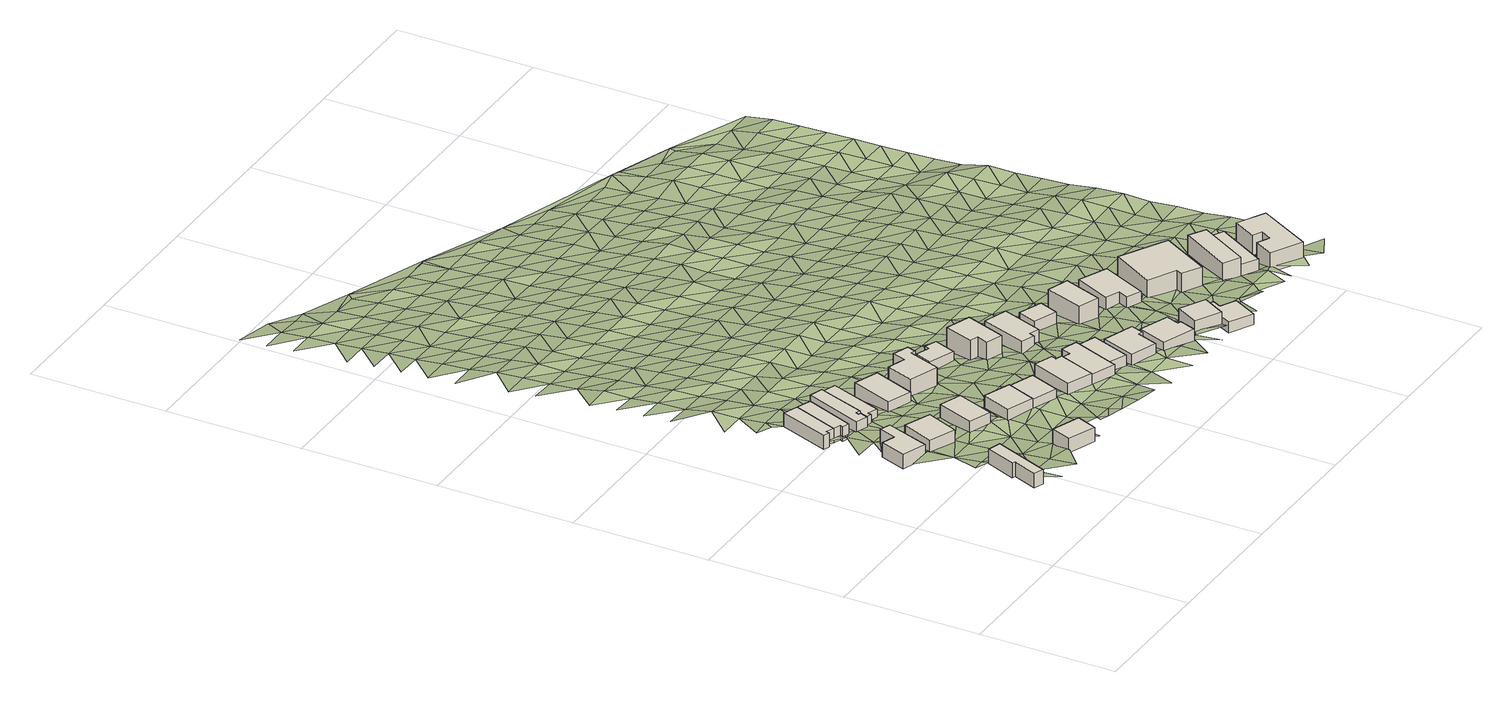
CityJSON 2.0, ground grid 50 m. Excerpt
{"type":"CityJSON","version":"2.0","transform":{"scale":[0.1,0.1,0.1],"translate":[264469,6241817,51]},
"CityObjects":{
"building1":{"type":"Building","attributes":{"osm_address":"University Estate Cape Town","osm_building":"house","osm_building:levels":"1","footprint":{"type":"Polygon"},"plus_code":"4FRW3F62+XPG","ground_height":76.73,"building_height":4.1,"roof_height":80.83},"geometry":[{"type":"Solid","lod":"1","boundaries":[[[[0,1,2,3]],[[1,4,5,2]],[[4,6,7,5]],[[6,8,9,7]],[[8,10,11,9]],[[10,0,3,11]],[[3,2,5,7,9,11]],[[10,8,6,4,1,0]]]]}]},
"building2":{"type":"Building","attributes":{"osm_address":"35 Ritchie Street University Estate Cape Town","osm_building":"house","osm_building:levels":"1","footprint":{"type":"Polygon"},"plus_code":"4FRW3F72+4P3","ground_height":72.78,"building_height":4.1,"roof_height":76.88},"geometry":[{"type":"Solid","lod":"1","boundaries":[[[[12,13,14,15]],[[13,16,17,14]],[[16,18,19,17]],[[18,20,21,19]],[[20,22,23,21]],[[22,12,15,23]],[[15,14,17,19,21,23]],[[22,20,18,16,13,12]]]]}]},
"building3":{"type":"Building","attributes":{"osm_address":"37 Ritchie Street University Estate Cape Town","osm_building":"house","osm_building:levels":"1","footprint":{"type":"Polygon"},"plus_code":"4FRW3F72+3QM","ground_height":73.98,"building_height":4.1,"roof_height":78.08},"geometry":[{"type":"Solid","lod":"1","boundaries":[[[[24,25,26,27]],[[25,28,29,26]],[[28,30,31,29]],[[30,24,27,31]],[[27,26,29,31]],[[30,28,25,24]]]]}]},
"building4":{"type":"Building","attributes":{"osm_address":"8 Selbourne Road University Estate Cape Town","osm_building":"house","osm_building:levels":"1","footprint":{"type":"Polygon"},"plus_code":"4FRW3F72+6PG","ground_height":70.1,"building_height":4.1,"roof_height":74.2},"geometry":[{"type":"Solid","lod":"1","boundaries":[[[[32,33,34,35]],[[33,36,37,34]],[[36,38,39,37]],[[38,40,41,39]],[[40,42,43,41]],[[42,32,35,43]],[[35,34,37,39,41,43]],[[42,40,38,36,33,32]]]]}]},
"building5":{"type":"Building","attributes":{"osm_address":"1 Beatty Road University Estate Cape Town","osm_building":"house","osm_building:levels":"1","footprint":{"type":"Polygon"},"plus_code":"4FRW3F62+WRG","ground_height":77.25,"building_height":4.1,"roof_height":81.35},"geometry":[{"type":"Solid","lod":"1","boundaries":[[[[44,45,46,47]],[[45,48,49,46]],[[48,50,51,49]],[[50,44,47,51]],[[47,46,49,51]],[[50,48,45,44]]]]}]},
"building6":{"type":"Building","attributes":{"osm_address":"10 Selbourne Road University Estate Cape Town","osm_building":"house","osm_building:levels":"1","footprint":{"type":"Polygon"},"plus_code":"4FRW3F72+6QC","ground_height":70.1,"building_height":4.1,"roof_height":74.2},"geometry":[{"type":"Solid","lod":"1","boundaries":[[[[52,53,43,35]],[[53,54,55,43]],[[54,56,57,55]],[[56,58,59,57]],[[58,60,61,59]],[[60,52,35,61]],[[35,43,55,57,59,61]],[[60,58,56,54,53,52]]]]}]},
"building7":{"type":"Building","attributes":{"osm_address":"12 Selbourne Road University Estate Cape Town","osm_building":"house","osm_building:levels":"1","footprint":{"type":"Polygon"},"plus_code":"4FRW3F72+6Q9","ground_height":69.86,"building_height":4.1,"roof_height":73.96},"geometry":[{"type":"Solid","lod":"1","boundaries":[[[[62,63,64,65,66]],[[63,67,68,64]],[[67,69,70,68]],[[69,71,72,70]],[[71,73,74,72]],[[73,75,76,74]],[[75,77,78,79,76]],[[77,62,66,65,79,78]],[[65,64,68,70,72,74,76,79]],[[77,75,73,71,69,67,63,62]]]]}]},
"building8":{"type":"Building","attributes":{"osm_address":"39 Ritchie Street University Estate Cape Town","osm_building":"house","osm_building:levels":"1","footprint":{"type":"Polygon"},"plus_code":"4FRW3F72+3R8","ground_height":73.93,"building_height":4.1,"roof_height":78.03},"geometry":[{"type":"Solid","lod":"1","boundaries":[[[[80,81,82,83]],[[81,84,85,82]],[[84,86,87,85]],[[86,80,83,87]],[[83,82,85,87]],[[86,84,81,80]]]]}]},
"building9":{"type":"Building","attributes":{"osm_address":"14 Selbourne Road University Estate Cape Town","osm_building":"house","osm_building:levels":"1","footprint":{"type":"Polygon"},"plus_code":"4FRW3F72+6R7","ground_height":69.18,"building_height":4.1,"roof_height":73.28},"geometry":[{"type":"Solid","lod":"1","boundaries":[[[[62,77,78,66]],[[77,88,89,78]],[[88,90,91,89]],[[90,92,93,91]],[[92,94,95,93]],[[94,96,97,95]],[[96,62,66,97]],[[66,78,89,91,93,95,97]],[[96,94,92,90,88,77,62]]]]}]},
"building10":{"type":"Building","attributes":{"osm_address":"41 Ritchie Street University Estate Cape Town","osm_building":"house","osm_building:levels":"1","footprint":{"type":"Polygon"},"plus_code":"4FRW3F72+2VQ","ground_height":73.97,"building_height":4.1,"roof_height":78.07},"geometry":[{"type":"Solid","lod":"1","boundaries":[[[[98,99,100,101,102,103]],[[99,104,105,101,100]],[[104,106,107,105]],[[106,98,103,102,107]],[[102,101,105,107]],[[106,104,99,98]]]]}]},
"building11":{"type":"Building","attributes":{"osm_address":"16 Selbourne Road University Estate Cape Town","osm_building":"house","osm_building:levels":"1","footprint":{"type":"Polygon"},"plus_code":"4FRW3F72+5VJ","ground_height":70.03,"building_height":4.1,"roof_height":74.13},"geometry":[{"type":"Solid","lod":"1","boundaries":[[[[108,109,110,111]],[[109,112,113,110]],[[112,114,115,113]],[[114,108,111,115]],[[111,110,113,115]],[[114,112,109,108]]]]}]},
"building12":{"type":"Building","attributes":{"osm_address":"43 Ritchie Street University Estate Cape Town","osm_building":"house","osm_building:levels":"1","footprint":{"type":"Polygon"},"plus_code":"4FRW3F72+2WG","ground_height":73.56,"building_height":4.1,"roof_height":77.66},"geometry":[{"type":"Solid","lod":"1","boundaries":[[[[116,117,118,119]],[[117,120,121,118]],[[120,122,103,121]],[[122,116,119,103]],[[119,118,121,103]],[[122,120,117,116]]]]}]},
"building13":{"type":"Building","attributes":{"osm_address":"18 Selbourne Road University Estate Cape Town","osm_building":"house","osm_building:levels":"2","footprint":{"type":"Polygon"},"plus_code":"4FRW3F72+5WF","ground_height":69.79,"building_height":6.9,"roof_height":76.69},"geometry":[{"type":"Solid","lod":"1","boundaries":[[[[123,124,125,126]],[[124,127,128,125]],[[127,129,130,128]],[[129,131,132,130]],[[131,133,134,132]],[[133,135,136,134]],[[135,137,138,136]],[[137,123,126,138]],[[126,125,128,130,132,134,136,138]],[[137,135,133,131,129,127,124,123]]]]}]},
"building14":{"type":"Building","attributes":{"osm_address":"45 Ritchie Street University Estate Cape Town","osm_building":"house","osm_building:levels":"1","footprint":{"type":"Polygon"},"plus_code":"4FRW3F72+2X5","ground_height":74.16,"building_height":4.1,"roof_height":78.26},"geometry":[{"type":"Solid","lod":"1","boundaries":[[[[139,140,141,142,143,144]],[[140,145,146,142,141]],[[145,147,148,146]],[[147,149,150,148]],[[149,151,152,150]],[[151,139,144,143,152]],[[143,142,146,148,150,152]],[[151,149,147,145,140,139]]]]}]},
"building15":{"type":"Building","attributes":{"osm_address":"47 Ritchie Street University Estate Cape Town","osm_building":"house","osm_building:levels":"1","footprint":{"type":"Polygon"},"plus_code":"4FRW3F63+X2W","ground_height":73.72,"building_height":4.1,"roof_height":77.82},"geometry":[{"type":"Solid","lod":"1","boundaries":[[[[139,153,154,144]],[[153,155,156,154]],[[155,157,158,159,156]],[[157,160,161,162,159,158]],[[160,163,164,162,161]],[[163,165,166,164]],[[165,140,141,166]],[[140,139,144,141]],[[144,154,156,159,162,164,166,141]],[[140,165,163,160,157,155,153,139]]]]}]},
"building16":{"type":"Building","attributes":{"osm_address":"20 Selbourne Road University Estate Cape Town","osm_building":"house","osm_building:levels":"1","footprint":{"type":"Polygon"},"plus_code":"4FRW3F72+5XH","ground_height":69.04,"building_height":4.1,"roof_height":73.14},"geometry":[{"type":"Solid","lod":"1","boundaries":[[[[167,168,169,170]],[[168,171,172,169]],[[171,173,174,172]],[[173,175,176,174]],[[175,177,178,176]],[[177,167,170,178]],[[170,169,172,174,176,178]],[[177,175,173,171,168,167]]]]}]},
"building17":{"type":"Building","attributes":{"osm_address":"47A Ritchie Street University Estate Cape Town","osm_building":"house","osm_building:levels":"1","footprint":{"type":"Polygon"},"plus_code":"4FRW3F63+X3M","ground_height":73.4,"building_height":4.1,"roof_height":77.5},"geometry":[{"type":"Solid","lod":"1","boundaries":[[[[179,180,181,158]],[[180,182,183,181]],[[182,184,185,183]],[[184,179,158,185]],[[158,181,183,185]],[[184,182,180,179]]]]}]},
"building18":{"type":"Building","attributes":{"osm_address":"22 Selbourne Road University Estate Cape Town","osm_building":"house","osm_building:levels":"2","footprint":{"type":"Polygon"},"plus_code":"4FRW3F73+42X","ground_height":69.97,"building_height":6.9,"roof_height":76.87},"geometry":[{"type":"Solid","lod":"1","boundaries":[[[[186,187,188,189]],[[187,190,191,188]],[[190,192,193,191]],[[192,194,195,193]],[[194,196,197,195]],[[196,186,189,197]],[[189,188,191,193,195,197]],[[196,194,192,190,187,186]]]]}]},
"building19":{"type":"Building","attributes":{"osm_address":"49 Ritchie Street University Estate Cape Town","osm_building":"house","osm_building:levels":"1","footprint":{"type":"Polygon"},"plus_code":"4FRW3F63+X4F","ground_height":73.36,"building_height":4.1,"roof_height":77.46},"geometry":[{"type":"Solid","lod":"1","boundaries":[[[[198,199,200,201]],[[199,202,203,200]],[[202,204,205,203]],[[204,206,207,205]],[[206,208,209,207]],[[208,198,201,209]],[[201,200,203,205,207,209]],[[208,206,204,202,199,198]]]]}]},
"building20":{"type":"Building","attributes":{"osm_address":"24 Selbourne Road University Estate Cape Town","osm_building":"house","osm_building:levels":"1","footprint":{"type":"Polygon"},"plus_code":"4FRW3F73+439","ground_height":70.3,"building_height":4.1,"roof_height":74.4},"geometry":[{"type":"Solid","lod":"1","boundaries":[[[[210,211,212,213]],[[211,214,215,212]],[[214,216,217,215]],[[216,218,219,217]],[[218,220,221,219]],[[220,210,213,221]],[[213,212,215,217,219,221]],[[220,218,216,214,211,210]]]]}]},
"building21":{"type":"Building","attributes":{"osm_address":"51 Ritchie Street University Estate Cape Town","osm_building":"house","osm_building:levels":"1","footprint":{"type":"Polygon"},"plus_code":"4FRW3F63+W5V","ground_height":72.62,"building_height":4.1,"roof_height":76.72},"geometry":[{"type":"Solid","lod":"1","boundaries":[[[[222,223,224,225]],[[223,226,227,224]],[[226,228,229,227]],[[228,230,231,229]],[[230,232,233,231]],[[232,222,225,233]],[[225,224,227,229,231,233]],[[232,230,228,226,223,222]]]]}]},
"building22":{"type":"Building","attributes":{"osm_address":"26 Selbourne Road University Estate Cape Town","osm_building":"house","osm_building:levels":"1","footprint":{"type":"Polygon"},"plus_code":"4FRW3F73+452","ground_height":69.14,"building_height":4.1,"roof_height":73.24},"geometry":[{"type":"Solid","lod":"1","boundaries":[[[[234,235,236,237]],[[235,238,239,236]],[[238,240,241,239]],[[240,234,237,241]],[[237,236,239,241]],[[240,238,235,234]]]]}]},
"building23":{"type":"Building","attributes":{"osm_address":"53 Ritchie Street University Estate Cape Town","osm_building":"house","osm_building:levels":"1","footprint":{"type":"Polygon"},"plus_code":"4FRW3F63+W6Q","ground_height":72.02,"building_height":4.1,"roof_height":76.12},"geometry":[{"type":"Solid","lod":"1","boundaries":[[[[242,243,244,245,246,247]],[[243,248,249,245,244]],[[248,250,251,249]],[[250,242,247,246,251]],[[246,245,249,251]],[[250,248,243,242]]]]}]},
"building24":{"type":"Building","attributes":{"osm_address":"28 Selbourne Road University Estate Cape Town","osm_building":"house","osm_building:levels":"2","footprint":{"type":"Polygon"},"plus_code":"4FRW3F73+35H","ground_height":69.58,"building_height":6.9,"roof_height":76.48},"geometry":[{"type":"Solid","lod":"1","boundaries":[[[[252,253,254,255]],[[253,256,257,254]],[[256,258,259,257]],[[258,252,255,259]],[[255,254,257,259]],[[258,256,253,252]]]]}]},
"building25":{"type":"Building","attributes":{"osm_address":"53B Ritchie Street University Estate Cape Town","osm_building":"house","osm_building:levels":"1","footprint":{"type":"Polygon"},"plus_code":"4FRW3F63+W73","ground_height":70.19,"building_height":4.1,"roof_height":74.29},"geometry":[{"type":"Solid","lod":"1","boundaries":[[[[260,261,262,263]],[[261,264,265,262]],[[264,266,267,265]],[[266,268,269,267]],[[268,270,271,269]],[[270,272,247,271]],[[272,260,263,247]],[[263,262,265,267,269,271,247]],[[272,270,268,266,264,261,260]]]]}]},
"building26":{"type":"Building","attributes":{"osm_address":"30 Selbourne Road University Estate Cape Town","osm_building":"house","osm_building:levels":"1","footprint":{"type":"Polygon"},"plus_code":"4FRW3F73+377","ground_height":69.63,"building_height":4.1,"roof_height":73.73},"geometry":[{"type":"Solid","lod":"1","boundaries":[[[[273,274,275,276]],[[274,277,278,275]],[[277,279,280,278]],[[279,281,282,280]],[[281,283,284,282]],[[283,273,276,284]],[[276,275,278,280,282,284]],[[283,281,279,277,274,273]]]]}]},
"building27":{"type":"Building","attributes":{"osm_address":"32 Selbourne Road University Estate Cape Town","osm_building":"house","osm_building:levels":"2","footprint":{"type":"Polygon"},"plus_code":"4FRW3F73+28H","ground_height":68.65,"building_height":6.9,"roof_height":75.55},"geometry":[{"type":"Solid","lod":"1","boundaries":[[[[285,286,287,288]],[[286,289,290,287]],[[289,291,292,290]],[[291,293,294,292]],[[293,295,296,294]],[[295,285,288,296]],[[288,287,290,292,294,296]],[[295,293,291,289,286,285]]]]}]},
"building28":{"type":"Building","attributes":{"osm_address":"34B Selbourne Road University Estate Cape Town","osm_building":"house","osm_building:levels":"2","footprint":{"type":"Polygon"},"plus_code":"4FRW3F63+XCJ","ground_height":68.6,"building_height":6.9,"roof_height":75.5},"geometry":[{"type":"Solid","lod":"1","boundaries":[[[[297,298,299,300,301]],[[298,302,303,299]],[[302,304,305,306,303]],[[304,297,301,300,306,305]],[[300,299,303,306]],[[304,302,298,297]]]]}]},
"building29":{"type":"Building","attributes":{"osm_address":"34A Selbourne Road University Estate Cape Town","osm_building":"house","osm_building:levels":"1","footprint":{"type":"Polygon"},"plus_code":"4FRW3F63+XCG","ground_height":68.55,"building_height":4.1,"roof_height":72.65},"geometry":[{"type":"Solid","lod":"1","boundaries":[[[[297,304,305,301]],[[304,307,308,305]],[[307,309,310,308]],[[309,297,301,310]],[[301,305,308,310]],[[309,307,304,297]]]]}]},
"building30":{"type":"Building","attributes":{"osm_address":"36 Selbourne Road University Estate Cape Town","osm_building":"house","osm_building:levels":"2","footprint":{"type":"Polygon"},"plus_code":"4FRW3F63+WFP","ground_height":69.09,"building_height":6.9,"roof_height":75.99},"geometry":[{"type":"Solid","lod":"1","boundaries":[[[[311,312,313,314]],[[312,315,316,313]],[[315,317,318,316]],[[317,319,320,318]],[[319,321,322,320]],[[321,323,324,322]],[[323,325,326,324]],[[325,311,314,326]],[[314,313,316,318,320,322,324,326]],[[325,323,321,319,317,315,312,311]]]]}]},
"terrain1":{"type":"TINRelief","geometry":[{"type":"CompositeSurface","lod":"1","boundaries":[[[327,328,329]],[[330,331,332]],[[333,328,327]],[[331,330,10]],[[334,335,336]],[[334,337,335]],[[338,339,330]],[[334,336,10]],[[340,330,339]],[[341,342,337]],[[10,330,340]],[[337,334,343]],[[10,343,334]],[[337,344,341]],[[339,338,345]],[[346,341,344]],[[340,343,10]],[[347,348,349]],[[344,337,350]],[[343,351,337]],[[344,30,346]],[[45,340,339]],[[352,348,347]],[[353,354,352]],[[350,337,351]],[[339,345,45]],[[343,340,355]],[[30,12,346]],[[45,356,340]],[[352,347,12]],[[357,353,358]],[[343,355,351]],[[355,340,356]],[[353,359,358]],[[353,352,360]],[[359,361,358]],[[362,359,353]],[[352,12,363]],[[351,364,350]],[[365,12,30]],[[362,353,360]],[[360,352,363]],[[351,355,366]],[[365,363,12]],[[28,365,30]],[[366,364,351]],[[45,367,356]],[[368,369,370]],[[350,364,371]],[[28,350,371]],[[368,370,33]],[[356,372,355]],[[368,373,369]],[[374,360,363]],[[375,376,377]],[[378,363,365]],[[367,45,379]],[[360,60,362]],[[33,32,368]],[[365,28,378]],[[355,380,366]],[[372,356,367]],[[381,382,373]],[[366,380,364]],[[374,363,383]],[[379,375,377]],[[384,385,374]],[[384,374,383]],[[84,371,364]],[[386,387,385]],[[84,28,371]],[[384,388,385]],[[383,363,389]],[[390,380,355]],[[388,386,385]],[[390,355,372]],[[378,389,363]],[[84,378,28]],[[368,32,391]],[[392,367,379]],[[392,379,377]],[[391,373,368]],[[393,381,394]],[[60,360,395]],[[32,60,396]],[[377,397,392]],[[383,398,399]],[[396,391,32]],[[398,383,389]],[[373,400,381]],[[390,401,380]],[[402,394,403]],[[392,404,367]],[[367,405,372]],[[395,396,60]],[[391,400,373]],[[406,380,401]],[[407,378,84]],[[408,398,389]],[[407,389,378]],[[391,396,395]],[[398,408,409]],[[381,410,394]],[[372,411,390]],[[405,367,404]],[[412,404,392]],[[413,403,414]],[[415,380,406]],[[401,390,99]],[[400,410,381]],[[416,417,412]],[[407,84,415]],[[406,401,99]],[[389,418,408]],[[411,372,405]],[[96,398,409]],[[394,419,403]],[[407,418,389]],[[420,414,421]],[[391,395,422]],[[415,406,99]],[[391,422,400]],[[410,419,394]],[[395,62,423]],[[417,424,412]],[[425,409,408]],[[426,420,421]],[[412,427,404]],[[423,422,395]],[[403,428,414]],[[408,418,429]],[[415,99,430]],[[419,428,403]],[[62,96,423]],[[417,431,424]],[[409,425,96]],[[427,412,424]],[[407,415,432]],[[433,405,404]],[[400,434,410]],[[422,435,400]],[[432,418,407]],[[421,414,436]],[[437,438,426]],[[411,405,433]],[[419,410,434]],[[432,415,430]],[[433,404,427]],[[439,429,418]],[[400,435,434]],[[428,436,414]],[[440,430,99]],[[441,422,423]],[[423,96,441]],[[421,442,426]],[[443,444,437]],[[439,418,445]],[[419,446,428]],[[96,425,441]],[[424,431,447]],[[445,418,432]],[[436,442,421]],[[447,427,424]],[[448,435,422]],[[434,446,419]],[[444,443,449]],[[450,429,439]],[[437,426,451]],[[422,441,448]],[[447,431,452]],[[427,453,433]],[[454,430,440]],[[436,428,455]],[[441,425,114]],[[442,451,426]],[[114,429,450]],[[430,456,432]],[[446,455,428]],[[435,457,434]],[[427,458,453]],[[437,459,443]],[[439,445,460]],[[447,458,427]],[[448,461,435]],[[462,449,463]],[[460,445,432]],[[433,453,120]],[[430,454,456]],[[451,459,437]],[[454,440,120]],[[446,434,457]],[[442,436,464]],[[465,447,452]],[[435,461,457]],[[455,466,436]],[[432,456,460]],[[467,448,441]],[[449,443,468]],[[114,467,441]],[[469,463,470]],[[450,471,114]],[[451,442,464]],[[436,466,464]],[[459,468,443]],[[472,453,458]],[[446,473,455]],[[474,469,470]],[[475,471,450]],[[467,114,471]],[[476,120,453]],[[477,458,447]],[[478,461,448]],[[463,449,479]],[[457,473,446]],[[447,465,477]],[[451,480,459]],[[460,456,481]],[[448,467,478]],[[468,479,449]],[[482,454,120]],[[454,482,456]],[[466,455,483]],[[464,480,451]],[[484,474,485]],[[131,471,475]],[[470,463,486]],[[473,483,455]],[[487,472,458]],[[488,460,481]],[[467,471,489]],[[461,490,457]],[[468,459,491]],[[120,476,482]],[[458,477,487]],[[461,478,492]],[[479,486,463]],[[460,493,494]],[[489,471,131]],[[460,488,493]],[[495,481,456]],[[466,496,464]],[[480,491,459]],[[497,498,485]],[[473,457,490]],[[499,474,470]],[[456,482,495]],[[461,492,490]],[[483,496,466]],[[478,467,500]],[[486,499,470]],[[501,494,493]],[[487,502,472]],[[493,488,501]],[[480,464,503]],[[479,468,504]],[[489,500,467]],[[491,505,468]],[[506,497,507]],[[131,129,489]],[[477,502,487]],[[481,508,488]],[[473,509,483]],[[510,485,474]],[[477,511,512]],[[495,508,481]],[[496,503,464]],[[513,492,478]],[[486,479,504]],[[514,501,488]],[[482,476,515]],[[490,509,473]],[[468,505,504]],[[499,510,474]],[[501,514,129]],[[512,502,477]],[[480,516,491]],[[500,513,478]],[[476,147,515]],[[145,140,147]],[[495,482,515]],[[496,483,517]],[[497,485,518]],[[503,516,480]],[[519,507,520]],[[486,521,499]],[[522,147,140]],[[523,488,508]],[[129,524,489]],[[509,517,483]],[[510,518,485]],[[500,489,524]],[[490,492,525]],[[505,491,526]],[[513,527,492]],[[504,521,486]],[[140,165,522]],[[528,508,495]],[[524,129,514]],[[502,529,530]],[[515,147,522]],[[503,496,531]],[[507,497,532]],[[529,502,512]],[[516,526,491]],[[533,520,534]],[[490,525,509]],[[510,499,535]],[[163,522,165]],[[536,495,515]],[[492,527,525]],[[496,517,531]],[[518,532,497]],[[537,538,514]],[[508,539,523]],[[536,528,495]],[[522,163,515]],[[500,540,513]],[[541,530,529]],[[539,508,528]],[[514,538,524]],[[521,535,499]],[[516,503,542]],[[512,543,529]],[[504,505,544]],[[520,507,545]],[[524,540,500]],[[526,546,505]],[[547,517,509]],[[529,543,541]],[[531,542,503]],[[532,545,507]],[[534,548,549]],[[528,550,539]],[[527,513,551]],[[521,504,544]],[[518,510,552]],[[509,525,547]],[[553,543,512]],[[505,546,544]],[[535,554,510]],[[524,538,173]],[[539,555,523]],[[516,556,526]],[[557,534,520]],[[515,163,558]],[[553,512,559]],[[551,513,540]],[[528,536,560]],[[536,515,561]],[[173,523,555]],[[517,562,531]],[[532,518,552]],[[163,563,564]],[[542,556,516]],[[510,554,552]],[[545,557,520]],[[565,541,543]],[[521,566,535]],[[547,562,517]],[[163,564,558]],[[536,561,560]],[[515,558,561]],[[540,524,567]],[[525,527,568]],[[173,567,524]],[[546,526,569]],[[570,527,551]],[[566,521,544]],[[571,543,553]],[[572,542,531]],[[532,573,545]],[[574,548,534]],[[575,184,563]],[[556,569,526]],[[557,574,534]],[[565,184,541]],[[564,563,184]],[[568,547,525]],[[554,535,576]],[[567,173,555]],[[527,570,568]],[[562,572,531]],[[573,532,552]],[[577,551,540]],[[576,535,566]],[[556,542,578]],[[544,546,579]],[[557,545,580]],[[561,581,560]],[[558,582,561]],[[567,577,540]],[[569,583,546]],[[553,584,571]],[[558,564,585]],[[586,562,547]],[[554,587,552]],[[572,578,542]],[[564,184,585]],[[580,545,573]],[[565,588,184]],[[589,570,551]],[[566,544,579]],[[574,590,548]],[[547,568,586]],[[546,583,579]],[[587,554,576]],[[557,590,574]],[[567,555,591]],[[560,581,186]],[[592,584,553]],[[593,569,556]],[[594,592,553]],[[582,558,595]],[[589,551,577]],[[588,585,184]],[[584,596,571]],[[573,552,597]],[[555,186,591]],[[578,593,556]],[[581,561,598]],[[599,557,580]],[[596,600,571]],[[588,565,206]],[[601,582,595]],[[590,557,599]],[[572,562,602]],[[566,603,576]],[[604,558,585]],[[562,586,605]],[[597,552,587]],[[595,558,604]],[[606,577,567]],[[570,607,568]],[[608,583,569]],[[609,570,589]],[[579,603,566]],[[578,572,602]],[[573,610,580]],[[598,186,581]],[[611,596,584]],[[567,591,606]],[[562,605,602]],[[593,608,569]],[[588,612,585]],[[568,607,586]],[[587,576,613]],[[598,591,186]],[[570,609,607]],[[573,597,610]],[[614,584,592]],[[614,592,594]],[[589,577,615]],[[583,616,579]],[[206,612,588]],[[603,613,576]],[[596,611,206]],[[578,617,593]],[[599,580,618]],[[615,577,606]],[[608,616,583]],[[595,604,619]],[[604,585,620]],[[621,605,586]],[[602,617,578]],[[618,580,610]],[[619,622,595]],[[612,206,611]],[[623,609,589]],[[624,603,579]],[[597,587,625]],[[626,591,598]],[[620,585,612]],[[621,586,607]],[[613,627,587]],[[622,210,595]],[[599,628,590]],[[608,593,629]],[[615,623,589]],[[616,624,579]],[[606,591,630]],[[610,597,625]],[[617,629,593]],[[587,627,625]],[[599,618,631]],[[607,609,632]],[[633,602,605]],[[613,603,634]],[[598,210,626]],[[635,604,620]],[[636,605,621]],[[637,619,604]],[[638,639,614]],[[235,622,619]],[[640,612,611]],[[630,615,606]],[[630,591,626]],[[609,623,632]],[[631,628,599]],[[624,634,603]],[[235,210,622]],[[614,639,641]],[[602,633,617]],[[608,642,616]],[[610,643,618]],[[604,635,637]],[[605,636,633]],[[629,644,608]],[[621,607,645]],[[646,627,613]],[[230,640,611]],[[643,610,625]],[[647,228,641]],[[648,641,639]],[[649,620,612]],[[650,623,615]],[[624,616,642]],[[635,620,651]],[[645,607,632]],[[608,644,642]],[[634,646,613]],[[230,228,647]],[[652,629,617]],[[631,618,653]],[[615,630,650]],[[654,210,235]],[[621,655,636]],[[625,627,656]],[[637,635,651]],[[612,640,649]],[[648,639,657]],[[652,617,633]],[[653,618,643]],[[658,626,210]],[[631,653,628]],[[624,659,634]],[[620,660,651]],[[655,621,645]],[[641,661,647]],[[646,656,627]],[[641,648,661]],[[626,658,630]],[[632,623,662]],[[663,644,629]],[[661,230,647]],[[623,650,664]],[[642,659,624]],[[210,654,658]],[[620,649,660]],[[636,665,633]],[[235,666,654]],[[667,643,625]],[[640,230,661]],[[652,663,629]],[[668,637,651]],[[648,657,669]],[[645,632,662]],[[646,634,670]],[[662,623,664]],[[665,636,655]],[[656,667,625]],[[630,671,650]],[[659,670,634]],[[666,637,668]],[[652,633,672]],[[673,642,644]],[[653,643,674]],[[671,630,658]],[[663,675,644]],[[628,653,676]],[[645,677,655]],[[672,633,665]],[[667,674,643]],[[678,640,661]],[[640,679,649]],[[664,650,680]],[[659,642,673]],[[656,646,681]],[[662,677,645]],[[644,675,673]],[[670,682,646]],[[654,666,683]],[[660,649,684]],[[654,683,658]],[[663,652,685]],[[671,680,650]],[[686,678,661]],[[665,655,687]],[[667,656,681]],[[679,640,678]],[[668,683,666]],[[685,652,672]],[[646,682,681]],[[674,676,653]],[[661,242,686]],[[664,688,662]],[[689,670,659]],[[677,687,655]],[[684,649,679]],[[671,658,690]],[[691,675,663]],[[688,664,680]],[[673,689,659]],[[660,684,258]],[[667,692,674]],[[683,690,658]],[[685,691,663]],[[668,258,683]],[[676,693,628]],[[677,662,694]],[[672,665,695]],[[682,670,696]],[[687,697,665]],[[681,692,667]],[[679,678,698]],[[242,699,686]],[[700,678,686]],[[680,671,701]],[[702,673,675]],[[694,662,688]],[[689,696,670]],[[684,679,703]],[[704,698,678]],[[695,685,672]],[[268,705,270]],[[676,674,706]],[[671,690,701]],[[665,697,695]],[[675,691,702]],[[679,698,704]],[[268,266,705]],[[677,707,687]],[[708,681,682]],[[242,270,699]],[[699,700,686]],[[684,709,258]],[[692,706,674]],[[266,270,705]],[[688,680,710]],[[689,673,711]],[[704,678,700]],[[707,677,694]],[[696,708,682]],[[712,683,258]],[[713,691,685]],[[701,710,680]],[[711,673,702]],[[274,709,684]],[[714,690,683]],[[697,687,715]],[[716,692,681]],[[717,718,266]],[[685,695,713]],[[270,266,718]],[[706,719,676]],[[688,720,694]],[[721,696,689]],[[712,258,709]],[[707,715,687]],[[708,716,681]],[[719,693,676]],[[722,699,270]],[[704,700,723]],[[683,712,714]],[[710,720,688]],[[711,721,689]],[[270,718,724]],[[725,701,690]],[[697,726,695]],[[702,691,727]],[[728,706,692]],[[274,712,709]],[[729,704,723]],[[691,713,730]],[[707,694,731]],[[708,696,732]],[[697,715,726]],[[706,693,719]],[[716,728,692]],[[733,700,699]],[[722,270,724]],[[701,725,710]],[[727,711,702]],[[725,690,714]],[[720,731,694]],[[727,691,730]],[[696,721,732]],[[704,729,734]],[[695,735,713]],[[700,736,723]],[[737,693,706]],[[699,722,733]],[[738,715,707]],[[716,708,739]],[[735,695,726]],[[718,740,724]],[[728,737,706]],[[712,274,741]],[[742,720,710]],[[743,721,711]],[[738,707,731]],[[732,739,708]],[[736,700,733]],[[712,741,714]],[[730,713,744]],[[745,274,734]],[[729,723,746]],[[742,710,725]],[[711,727,743]],[[274,745,741]],[[724,740,747]],[[748,726,715]],[[716,749,728]],[[744,713,735]],[[722,724,750]],[[751,731,720]],[[732,721,752]],[[715,738,748]],[[739,749,716]],[[724,747,750]],[[714,753,725]],[[729,746,734]],[[730,754,727]],[[742,751,720]],[[752,721,743]],[[733,722,755]],[[737,728,756]],[[753,714,741]],[[754,730,744]],[[737,757,693]],[[735,726,758]],[[759,739,732]],[[726,748,760]],[[749,756,728]],[[761,742,725]],[[738,731,762]],[[727,763,743]],[[734,764,745]],[[750,765,722]],[[751,766,731]],[[752,759,732]],[[765,755,722]],[[744,735,758]],[[761,725,753]],[[726,760,758]],[[763,727,754]],[[747,767,750]],[[768,741,745]],[[738,762,748]],[[749,739,769]],[[762,731,766]],[[746,764,734]],[[756,757,737]],[[742,770,751]],[[752,743,771]],[[759,769,739]],[[741,768,753]],[[744,772,754]],[[765,773,755]],[[768,745,764]],[[770,742,761]],[[771,743,763]],[[774,760,748]],[[775,756,749]],[[776,755,773]],[[758,772,744]],[[777,765,750]],[[693,757,778]],[[779,766,751]],[[780,759,752]],[[767,781,750]],[[774,748,762]],[[769,775,749]],[[782,761,753]],[[763,754,783]],[[765,777,773]],[[751,770,779]],[[752,771,780]],[[760,784,758]],[[785,757,756]],[[750,781,777]],[[753,768,782]],[[772,783,754]],[[764,746,786]],[[776,285,755]],[[784,760,774]],[[775,785,756]],[[762,766,787]],[[769,759,788]],[[779,789,766]],[[759,780,790]],[[770,761,791]],[[792,772,758]],[[763,793,771]],[[746,794,786]],[[746,285,794]],[[782,795,761]],[[776,773,796]],[[783,797,763]],[[781,798,799]],[[768,764,800]],[[774,762,787]],[[775,769,788]],[[787,766,789]],[[784,792,758]],[[759,790,788]],[[781,801,777]],[[791,779,770]],[[771,793,780]],[[761,795,791]],[[785,778,757]],[[763,797,793]],[[800,782,768]],[[783,772,802]],[[781,799,801]],[[800,764,786]],[[774,803,784]],[[804,785,775]],[[796,285,776]],[[792,802,772]],[[805,789,779]],[[806,790,780]],[[773,298,796]],[[803,774,787]],[[788,804,775]],[[807,795,782]],[[808,797,783]],[[779,791,805]],[[806,780,793]],[[801,799,809]],[[794,810,786]],[[792,784,811]],[[794,285,810]],[[782,800,807]],[[802,808,783]],[[812,778,785]],[[811,784,803]],[[804,812,785]],[[799,813,814]],[[796,298,285]],[[791,795,815]],[[787,789,816]],[[817,788,790]],[[789,805,818]],[[819,790,806]],[[285,298,810]],[[786,820,800]],[[793,797,821]],[[807,815,795]],[[808,822,797]],[[803,787,816]],[[802,792,823]],[[810,820,786]],[[818,816,789]],[[792,811,824]],[[790,819,817]],[[809,825,801]],[[805,791,826]],[[806,793,821]],[[827,804,788]],[[797,822,821]],[[828,829,809]],[[830,809,829]],[[800,831,807]],[[802,823,808]],[[815,826,791]],[[792,824,823]],[[803,832,811]],[[804,827,812]],[[831,800,820]],[[788,817,827]],[[778,812,833]],[[834,829,828]],[[835,818,805]],[[806,836,819]],[[830,829,834]],[[825,809,830]],[[832,803,816]],[[810,298,837]],[[838,298,297]],[[815,807,839]],[[840,822,808]],[[826,835,805]],[[836,806,821]],[[810,837,820]],[[824,811,841]],[[814,842,843]],[[831,839,807]],[[808,823,840]],[[837,298,838]],[[819,844,817]],[[841,811,832]],[[833,812,827]],[[297,825,838]],[[312,825,830]],[[845,826,815]],[[816,818,846]],[[835,847,818]],[[844,819,836]],[[831,820,848]],[[824,849,823]],[[821,822,850]],[[815,839,845]],[[840,851,822]],[[832,816,846]],[[817,852,827]],[[837,848,820]],[[846,818,847]],[[853,814,843]],[[824,841,849]],[[843,842,854]],[[855,835,826]],[[821,850,836]],[[822,851,850]],[[852,817,844]],[[856,840,823]],[[312,857,825]],[[855,826,845]],[[825,858,838]],[[839,831,859]],[[832,860,841]],[[833,827,861]],[[848,862,831]],[[856,823,849]],[[838,863,837]],[[864,847,835]],[[865,844,836]],[[860,832,846]],[[827,852,861]],[[858,825,857]],[[839,859,845]],[[840,866,851]],[[857,312,853]],[[833,867,778]],[[831,862,859]],[[835,855,864]],[[836,850,865]],[[837,863,848]],[[841,868,849]],[[863,838,858]],[[866,840,856]],[[853,843,869]],[[870,852,844]],[[868,841,860]],[[871,846,847]],[[850,851,872]],[[847,864,873]],[[844,865,870]],[[874,862,848]],[[855,845,875]],[[856,849,876]],[[859,877,845]],[[851,866,872]],[[833,861,878]],[[857,879,858]],[[861,852,880]],[[857,853,879]],[[848,863,874]],[[871,847,873]],[[876,849,868]],[[855,875,864]],[[881,860,846]],[[882,865,850]],[[875,845,877]],[[852,870,880]],[[856,883,866]],[[882,850,872]],[[858,884,863]],[[885,859,862]],[[874,886,862]],[[846,871,881]],[[883,856,876]],[[873,864,887]],[[888,868,860]],[[884,858,879]],[[880,878,861]],[[866,889,872]],[[870,865,890]],[[862,886,885]],[[887,864,875]],[[891,865,882]],[[878,867,833]],[[892,874,863]],[[893,877,859]],[[868,888,876]],[[860,881,888]],[[889,866,883]],[[890,880,870]],[[892,863,884]],[[890,865,891]],[[871,873,894]],[[882,872,895]],[[859,885,893]],[[873,887,896]],[[897,875,877]],[[898,883,876]],[[872,889,895]],[[899,886,874]],[[871,894,881]],[[880,867,878]],[[874,892,900]],[[894,873,896]],[[876,888,898]],[[875,897,887]],[[882,901,891]],[[897,877,893]],[[880,890,902]],[[874,900,899]],[[901,882,895]],[[867,880,902]],[[885,886,903]],[[889,883,904]],[[898,905,883]],[[906,896,887]],[[888,881,907]],[[891,908,890]],[[894,909,881]],[[885,903,893]],[[889,904,895]],[[886,899,903]],[[887,897,906]],[[883,905,904]],[[908,891,901]],[[907,898,888]],[[881,909,907]],[[867,902,910]],[[890,911,902]],[[893,912,897]],[[913,894,896]],[[914,901,895]],[[906,915,896]],[[890,908,911]],[[916,905,898]],[[912,893,903]],[[895,904,914]],[[910,902,917]],[[913,896,915]],[[898,907,916]],[[918,906,897]],[[919,909,894]],[[917,902,911]],[[920,908,901]],[[918,897,912]],[[914,921,901]],[[909,919,907]],[[905,922,904]],[[894,913,919]],[[905,916,923]],[[910,924,867]],[[911,908,920]],[[901,921,920]],[[925,915,906]],[[922,914,904]],[[906,918,926]],[[905,923,922]],[[916,907,927]],[[911,928,917]],[[910,917,924]],[[906,926,925]],[[927,907,919]],[[913,915,929]],[[930,921,914]],[[920,928,911]],[[931,923,916]],[[914,922,930]],[[913,929,919]],[[929,915,925]],[[927,931,916]],[[921,932,920]],[[928,933,917]],[[921,930,932]],[[933,924,917]],[[934,927,919]],[[922,923,935]],[[931,936,923]],[[928,920,937]],[[934,919,929]],[[922,935,930]],[[923,936,935]],[[932,937,920]],[[931,927,938]],[[928,939,933]],[[940,927,934]],[[930,941,932]],[[937,939,928]],[[924,933,939]],[[927,940,938]],[[941,930,935]],[[942,936,931]],[[943,937,932]],[[931,938,942]],[[943,932,941]],[[935,936,944]],[[939,945,924]],[[935,944,941]],[[945,939,937]],[[936,942,944]],[[937,943,946]],[[937,946,945]],[[947,943,941]],[[941,944,947]],[[945,948,924]],[[943,949,946]],[[943,947,949]],[[946,950,945]],[[949,950,946]],[[950,948,945]]]}]}
},
"vertices":[
[115,299,243],[72,189,243],[72,189,298],[115,299,298],[85,184,243],[85,184,298],[50,95,243],[50,95,298],[84,81,243],[84,81,298],[163,284,243],[163,284,298],
[158,686,206],[118,700,206],[118,700,259],[158,686,259],[96,636,206],[96,636,259],[45,654,206],[45,654,259],[10,557,206],[10,557,259],[101,525,206],[101,525,259],
[114,515,221],[212,476,221],[212,476,271],[114,515,271],[260,594,221],[260,594,271],[162,633,221],[162,633,271],
[155,1027,180],[101,1047,180],[101,1047,232],[155,1027,232],[35,864,180],[35,864,232],[58,856,180],[58,856,232],[63,869,180],[63,869,232],[91,857,180],[91,857,232],
[423,134,249],[318,173,249],[318,173,303],[423,134,303],[290,98,249],[290,98,303],[394,59,249],[394,59,303],
[155,1027,178],[91,857,178],[118,847,178],[118,847,232],[113,836,178],[113,836,232],[139,827,178],[139,827,232],[208,1007,178],[208,1007,232],
[295,1011,173],[245,1027,173],[245,1027,230],[295,1011,230],[295,1011,223],[164,814,173],[164,814,230],[209,798,173],[209,798,230],[221,828,173],[221,828,230],[212,831,173],[212,831,230],[217,842,173],[217,842,230],[233,836,173],[233,836,223],[233,836,230],
[366,429,221],[416,566,221],[416,566,270],[366,429,270],[333,596,221],[333,596,270],[283,459,221],[283,459,270],
[222,805,173],[222,805,223],[240,799,173],[240,799,223],[244,812,173],[244,812,223],[280,799,173],[280,799,223],[349,992,173],[349,992,223],
[550,458,225],[451,496,225],[451,496,267],[451,496,271],[550,458,271],[550,458,267],[409,387,225],[409,387,271],[508,349,225],[508,349,271],
[382,937,178],[324,782,178],[324,782,231],[382,937,231],[415,748,178],[415,748,231],[473,903,178],[473,903,231],
[508,349,226],[604,314,226],[604,314,267],[508,349,267],[645,423,226],[645,423,267],[550,458,226],
[557,728,175],[598,846,175],[598,846,257],[557,728,257],[614,840,175],[614,840,257],[625,873,175],[625,873,257],[566,894,175],[566,894,257],[550,845,175],[550,845,257],[484,868,175],[484,868,257],[449,766,175],[449,766,257],
[738,255,220],[789,394,220],[789,394,268],[789,394,273],[738,255,273],[738,255,268],[765,402,220],[765,402,273],[772,421,220],[772,421,273],[702,447,220],[702,447,273],[643,292,220],[643,292,273],
[830,221,220],[830,221,268],[839,246,220],[839,246,268],[892,387,220],[892,387,265],[892,387,268],[896,398,220],[896,398,265],[896,398,268],[837,419,220],[837,419,268],[823,382,220],[823,382,268],
[654,857,178],[630,794,178],[630,794,221],[654,857,221],[725,758,178],[725,758,221],[755,839,178],[755,839,221],[710,856,178],[710,856,221],[704,838,178],[704,838,221],
[892,387,215],[839,246,215],[839,246,265],[906,220,215],[906,220,265],[958,363,215],[958,363,265],
[885,787,173],[792,820,173],[792,820,259],[885,787,259],[754,713,173],[754,713,259],[786,702,173],[786,702,259],[771,660,173],[771,660,259],[832,638,173],[832,638,259],
[917,205,212],[1016,170,212],[1016,170,265],[917,205,265],[1043,247,212],[1043,247,265],[1059,242,212],[1059,242,265],[1076,290,212],[1076,290,265],[961,330,212],[961,330,265],
[1014,722,179],[926,752,179],[926,752,234],[1014,722,234],[866,582,179],[866,582,234],[917,565,179],[917,565,234],[924,584,179],[924,584,234],[961,571,179],[961,571,234],
[1045,157,212],[1168,111,212],[1168,111,257],[1045,157,257],[1190,171,212],[1190,171,257],[1177,176,212],[1177,176,257],[1195,224,212],[1195,224,257],[1086,265,212],[1086,265,257],
[1131,655,179],[1045,688,179],[1045,688,222],[1131,655,222],[1017,619,179],[1017,619,222],[1104,585,179],[1104,585,222],
[1362,173,200],[1270,223,200],[1270,223,233],[1270,223,251],[1362,173,251],[1362,173,233],[1223,138,200],[1223,138,251],[1315,88,200],[1315,88,251],
[1170,649,171],[1120,508,171],[1120,508,255],[1170,649,255],[1198,480,171],[1198,480,255],[1248,622,171],[1248,622,255],
[1315,88,192],[1296,52,192],[1296,52,233],[1315,88,233],[1382,7,192],[1382,7,233],[1430,97,192],[1430,97,233],[1373,127,192],[1373,127,233],[1389,158,192],[1389,158,233],[1362,173,192],
[1419,568,171],[1314,615,171],[1314,615,227],[1419,568,227],[1255,484,171],[1255,484,227],[1306,461,171],[1306,461,227],[1289,424,171],[1289,424,227],[1343,400,171],[1343,400,227],
[1646,464,174],[1475,559,174],[1475,559,245],[1646,464,245],[1388,402,174],[1388,402,245],[1488,347,174],[1488,347,245],[1477,326,174],[1477,326,245],[1548,287,174],[1548,287,245],
[1765,388,174],[1704,424,174],[1704,424,245],[1765,388,245],[1765,388,217],[1600,238,174],[1600,238,245],[1662,205,174],[1662,205,217],[1662,205,245],
[1721,172,174],[1721,172,217],[1824,355,174],[1824,355,217],
[1943,265,175],[1841,320,175],[1841,320,250],[1943,265,250],[1795,236,175],[1795,236,250],[1830,217,175],[1830,217,250],[1808,177,175],[1808,177,250],[1763,201,175],[1763,201,250],[1725,131,175],[1725,131,250],[1837,70,175],[1837,70,250],
[89,186,257],[85,184,257],[50,95,273],[106,122,271],[84,81,271],[106,23,277],[72,189,257],[106,320,248],[64,319,248],[115,299,248],[106,420,237],[205,23,272],[205,122,263],[205,221,255],[106,519,233],[7,519,236],[205,320,243],[114,515,233],[290,98,268],[101,525,233],[118,700,210],[45,654,222],[96,636,218],[212,476,230],[205,420,237],[106,718,210],[106,817,201],[7,718,215],[305,320,239],[305,221,249],[58,856,201],[91,857,201],[113,836,201],[164,814,198],[118,847,201],[139,827,201],[205,718,206],[283,459,235],[205,618,221],[305,420,235],[404,221,242],[106,1115,172],[33,1109,175],[89,1087,172],[305,519,229],[404,320,237],[106,1214,161],[209,798,198],[394,59,270],[403,44,270],[434,129,262],[305,618,221],[423,134,262],[366,429,235],[106,1314,160],[7,1214,162],[240,799,198],[222,805,198],[221,828,198],[217,842,198],[212,831,198],[233,836,198],[305,718,207],[409,387,235],[205,1115,172],[471,137,258],[7,1413,146],[106,1413,140],[245,1027,178],[205,1016,178],[465,118,258],[280,799,200],[244,812,198],[205,1214,160],[404,420,235],[7,1512,138],[106,1512,136],[503,221,240],[503,320,240],[404,519,225],[404,618,210],[324,782,200],[305,817,200],[205,1314,151],[508,349,240],[521,118,258],[7,1612,133],[106,1612,125],[416,566,225],[515,102,258],[546,91,258],[404,718,201],[205,1413,138],[7,1711,123],[106,1711,125],[305,1115,159],[305,1016,173],[602,122,249],[382,937,179],[106,1810,105],[602,221,238],[205,1512,135],[415,748,201],[503,519,220],[620,82,249],[503,618,209],[604,314,238],[305,1314,140],[305,1214,159],[205,1612,121],[106,1910,96],[7,1910,102],[449,766,201],[550,458,230],[404,1016,173],[205,1711,114],[106,2009,91],[7,2009,90],[503,718,190],[305,1413,137],[701,122,243],[404,1115,158],[106,2108,85],[484,868,178],[205,1810,101],[687,57,255],[643,292,238],[602,519,219],[305,1512,127],[602,618,206],[404,1314,138],[701,221,237],[205,1910,93],[557,728,196],[404,1214,158],[7,2208,66],[106,2208,68],[305,1711,109],[773,42,252],[305,1612,120],[503,1016,167],[205,2009,93],[7,2307,59],[106,2307,60],[503,916,178],[738,255,237],[404,1413,136],[106,2406,49],[550,845,188],[702,447,227],[800,122,236],[503,1115,158],[205,2108,81],[305,1810,100],[602,718,196],[701,519,215],[404,1512,127],[7,2406,54],[106,2505,44],[205,2208,66],[800,221,235],[630,794,186],[602,916,175],[503,1314,138],[305,1910,91],[503,1214,142],[602,817,186],[598,846,186],[701,618,203],[404,1612,117],[106,2605,35],[7,2505,47],[205,2307,59],[602,1016,157],[614,840,186],[830,221,235],[404,1711,106],[305,2108,77],[305,2009,88],[7,2605,35],[106,2704,27],[701,718,193],[503,1413,135],[205,2406,48],[839,16,252],[899,122,232],[602,1115,157],[654,857,180],[800,519,211],[404,1810,98],[503,1512,125],[205,2505,43],[7,2803,21],[106,2803,22],[305,2208,66],[800,420,220],[725,758,193],[701,916,173],[602,1314,138],[404,1910,92],[602,1214,139],[771,660,198],[899,221,230],[839,246,235],[503,1612,115],[205,2605,35],[7,2903,12],[106,2903,12],[305,2307,58],[800,618,198],[704,838,180],[710,856,180],[754,713,190],[701,1016,155],[906,220,230],[503,1711,106],[917,205,230],[404,2108,73],[205,2704,26],[404,2009,85],[602,1413,131],[145,2971,4],[7,3002,7],[786,702,190],[701,1115,154],[305,2505,44],[998,122,233],[305,2406,49],[792,820,178],[503,1810,95],[205,2803,23],[899,519,207],[998,23,232],[832,638,198],[866,582,193],[602,1512,124],[896,398,221],[899,420,221],[961,330,215],[404,2208,65],[800,916,158],[701,1314,137],[503,1910,92],[701,1214,139],[1016,170,233],[602,1612,114],[305,2605,32],[205,2903,5],[892,387,221],[404,2307,54],[800,1016,155],[602,1711,103],[503,2108,70],[305,2704,23],[899,718,181],[917,565,207],[503,2009,82],[1045,157,233],[998,420,208],[701,1413,130],[404,2406,50],[998,320,215],[800,1115,138],[261,2906,1],[899,817,173],[1098,122,227],[602,1810,92],[1098,23,228],[961,571,186],[1059,242,216],[404,2505,40],[926,752,181],[305,2803,16],[1043,247,224],[924,584,193],[701,1612,110],[503,2208,63],[998,519,198],[701,1512,121],[899,916,153],[800,1314,135],[602,1910,91],[800,1214,138],[404,2605,30],[1086,265,216],[1098,320,212],[503,2307,53],[1168,111,217],[899,1016,155],[602,2009,80],[701,1711,98],[404,2704,25],[1017,619,186],[1098,420,203],[800,1413,125],[998,618,186],[899,1115,138],[602,2108,69],[503,2505,37],[998,817,170],[503,2406,46],[425,2826,11],[701,1810,94],[998,916,153],[404,2803,11],[899,1214,138],[800,1612,108],[602,2208,60],[1098,519,194],[800,1512,118],[1104,585,181],[1197,23,225],[1197,122,217],[1197,320,208],[1190,171,217],[701,2009,80],[503,2605,29],[701,1910,91],[899,1314,129],[602,2307,49],[1197,221,212],[1223,138,217],[1197,420,199],[998,1016,140],[1120,508,194],[800,1711,96],[503,2704,25],[1098,718,171],[899,1413,122],[602,2406,44],[1296,52,222],[1098,817,151],[701,2108,68],[1198,480,186],[1270,223,206],[998,1214,140],[800,1810,95],[998,1115,139],[899,1512,113],[1131,655,181],[602,2505,35],[1170,649,178],[1315,88,210],[701,2208,59],[1098,916,153],[899,1612,104],[800,2009,72],[602,2605,26],[800,1910,87],[602,2704,20],[998,1314,129],[1296,320,200],[1289,424,192],[1098,1016,138],[701,2406,42],[701,2307,46],[1197,718,169],[1255,484,186],[899,1711,94],[1296,221,206],[998,1413,121],[1098,1115,139],[800,2108,65],[1197,817,150],[899,1810,97],[701,2505,32],[718,2710,19],[1098,1214,136],[998,1612,98],[800,2208,58],[998,1512,113],[1296,420,192],[1395,221,200],[1395,320,177],[1197,916,153],[899,1910,86],[1306,461,192],[1343,400,192],[1395,122,192],[701,2605,26],[1098,1314,128],[800,2307,46],[1296,618,171],[1197,1016,138],[899,2009,74],[1296,718,155],[998,1711,86],[1296,817,151],[1098,1413,120],[800,2406,38],[1429,20,215],[1480,107,200],[701,2704,19],[1197,1115,142],[899,2108,64],[1494,221,183],[1388,402,186],[1494,122,200],[1296,916,137],[1098,1512,108],[998,1910,85],[800,2505,32],[1395,420,186],[998,1810,83],[1197,1214,134],[899,2208,53],[1477,326,178],[1419,568,178],[1098,1612,96],[1488,347,178],[800,2605,27],[1197,1314,123],[899,2307,46],[1553,64,213],[1395,718,147],[1296,1016,139],[998,2009,78],[1098,1711,84],[1395,618,167],[1475,559,177],[1563,86,204],[1197,1413,115],[899,2406,38],[1593,122,204],[1296,1115,139],[998,2108,64],[1395,817,152],[1098,1810,84],[1548,287,176],[899,2505,30],[899,2605,26],[1197,1612,95],[998,2208,52],[1197,1512,104],[1395,916,138],[1296,1314,127],[1098,1910,82],[1494,618,164],[1593,221,188],[1296,1214,132],[1652,39,206],[1494,718,158],[998,2307,48],[1395,1016,141],[1098,2009,81],[1197,1711,84],[1600,238,188],[1296,1413,114],[998,2406,36],[1593,320,176],[1662,205,177],[1032,2586,15],[1395,1115,135],[1098,2108,63],[1693,122,202],[1494,817,149],[1197,1810,84],[1296,1512,100],[998,2505,28],[1593,618,162],[1395,1314,122],[1098,2307,44],[1395,1214,128],[1098,2208,52],[1494,1016,140],[1296,1612,93],[1197,2009,67],[1593,519,176],[1494,916,139],[1693,420,174],[1197,1910,81],[1691,36,206],[1725,131,202],[1593,718,146],[1721,172,177],[1296,1711,85],[1395,1413,112],[1098,2406,34],[1494,1115,140],[1197,2108,63],[1593,817,150],[1296,1810,76],[1763,201,180],[1693,519,170],[1395,1512,99],[1098,2505,19],[1792,23,197],[1837,70,197],[1593,916,138],[1494,1314,124],[1197,2307,40],[1494,1214,131],[1197,2208,48],[1693,618,154],[1296,2009,63],[1296,1910,68],[1395,1711,87],[1395,1612,94],[1824,355,175],[1593,1016,141],[1197,2406,33],[1808,177,180],[1792,221,180],[1795,236,180],[1693,718,148],[1494,1413,117],[1197,2505,19],[1830,217,180],[1593,1115,136],[1296,2108,55],[1792,519,165],[1792,420,174],[1693,817,142],[1395,1810,73],[1494,1512,102],[1891,23,193],[1888,120,185],[1296,2208,47],[1693,916,140],[1593,1314,118],[1593,1214,127],[1792,618,146],[1494,1612,96],[1395,2009,59],[1395,1910,67],[1296,2307,38],[1943,265,177],[1978,68,188],[1693,1016,141],[1494,1711,91],[1891,320,176],[1891,420,171],[1792,817,139],[1593,1413,111],[1296,2406,30],[1792,718,150],[1891,519,165],[1693,1115,129],[1395,2108,52],[1494,1810,85],[1465,2419,36],[1593,1512,100],[1967,254,177],[1395,2208,43],[1693,1314,114],[1494,1910,66],[1693,1214,120],[1891,618,148],[1792,1016,135],[1593,1612,94],[1792,916,142],[1395,2406,30],[1990,320,171],[1395,2307,36],[1693,1413,109],[1494,2009,62],[1593,1711,88],[1990,420,167],[1891,817,142],[1891,718,142],[1792,1115,122],[1693,1512,102],[1593,1810,82],[1494,2208,59],[1494,2108,61],[1990,519,153],[1891,916,142],[1792,1314,112],[1593,1910,63],[1792,1214,115],[1891,1016,130],[1693,1612,82],[1990,718,142],[1990,618,151],[1593,2009,62],[1494,2307,45],[1990,817,144],[1693,1810,75],[1693,1711,81],[1891,1115,116],[1792,1512,84],[1593,2108,61],[1792,1413,109],[1494,2406,36],[1593,2208,59],[1990,916,136],[1891,1314,111],[1693,1910,66],[1891,1214,114],[1792,1612,78],[1593,2307,45],[1990,1016,121],[1891,1413,107],[1693,2108,60],[1693,2009,61],[1792,1810,72],[1792,1711,75],[1696,2330,41],[1990,1214,110],[1990,1115,116],[1891,1512,79],[1693,2208,59],[1990,1314,109],[1792,1910,69],[1891,1612,76],[1792,2009,64],[1693,2307,41],[1990,1413,85],[1891,1810,71],[1891,1711,74],[1792,2108,50],[1990,1612,75],[1792,2208,42],[1990,1512,78],[1891,1910,68],[1990,1711,73],[1891,2009,65],[1990,1810,70],[1891,2208,42],[1891,2108,61],[1990,1910,67],[1990,2208,44],[1990,2009,64],[1990,2108,61]
]}
